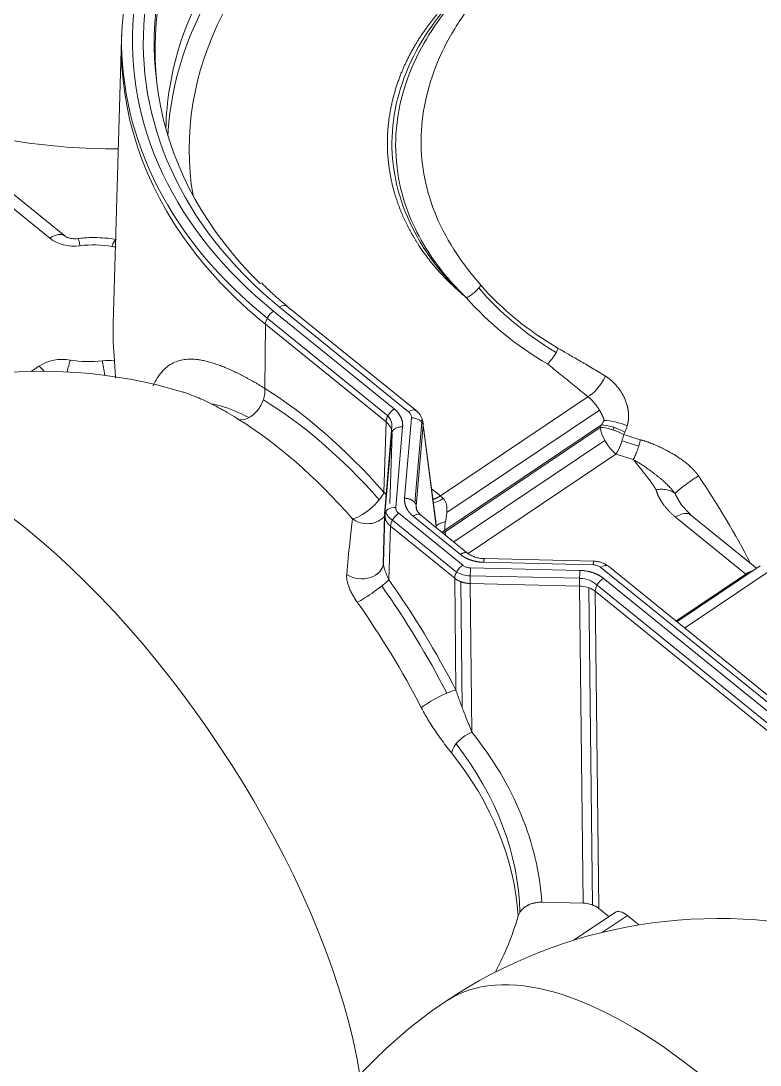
# Model space of a CAD drawing. Header units: millimetres. Extents: x 409 to 2276, y 1039 to 1674.
# Drawn here: x 1930.59 to 1963.17, y 1416.81 to 1462.83 of the extents above; entities that cross this region are included whole.
import ezdxf

# ---------------------------------------------------------------- set-up
doc = ezdxf.new("R2010")
doc.units = ezdxf.units.MM
doc.layers.add('粗实线层', color=7, linetype='Continuous', lineweight=35)

msp = doc.modelspace()

# ---------------------------------------------------------------- linework, layer by layer
at = {"layer": '粗实线层', "lineweight": 20}
for p, q in [((1935.022, 1462.045), (1934.66, 1449.481)), ((1931.856, 1453.257), (1922.646, 1460.714)), ((1932.518, 1453.357), (1925.327, 1459.179)), ((1941.98, 1450.219), (1947.673, 1445.609)), ((1948.004, 1445.659), (1942.313, 1450.267)), ((1946.763, 1445.43), (1941.445, 1449.736)), ((1941.72, 1450.04), (1947.038, 1445.733)), ((1941.362, 1449.467), (1941.336, 1446.64)), ((1941.362, 1449.467), (1946.68, 1445.161)), ((1931.383, 1447.619), (1931.039, 1447.387)), ((1949.075, 1441.902), (1955.579, 1446.273)), ((1949.361, 1441.164), (1956.086, 1445.683)), ((1946.68, 1445.161), (1946.587, 1442.061)), ((1947.797, 1445.347), (1947.5, 1441.798)), ((1947.971, 1441.765), (1948.254, 1445.146)), ((1948.861, 1440.883), (1948.306, 1445.141)), ((1946.614, 1441.094), (1946.937, 1444.954)), ((1946.929, 1444.651), (1946.632, 1441.097)), ((1946.946, 1444.665), (1946.853, 1441.572)), ((1947.411, 1444.945), (1947.114, 1441.394)), ((1948.31, 1445.014), (1948.013, 1441.465)), ((1948.892, 1440.549), (1948.31, 1445.014)), ((1949.277, 1440.395), (1956.172, 1445.029)), ((1949.286, 1440.323), (1956.123, 1444.918)), ((1956.325, 1444.341), (1949.672, 1439.87)), ((1950.3, 1439.362), (1956.815, 1443.74)), ((1949.075, 1441.902), (1948.688, 1442.216)), ((1948.013, 1441.465), (1948.04, 1441.258)), ((1946.614, 1441.054), (1946.55, 1438.931)), ((1946.63, 1441.068), (1946.566, 1438.941)), ((1947.238, 1441.132), (1950.065, 1438.842)), ((1947.872, 1441.009), (1949.959, 1439.32)), ((1950.291, 1439.368), (1948.201, 1441.06)), ((1962.538, 1438.456), (1959.443, 1440.962)), ((1963.007, 1438.712), (1960.105, 1441.061)), ((1946.879, 1440.559), (1946.809, 1438.206)), ((1946.879, 1440.559), (1949.707, 1438.27)), ((1949.79, 1438.539), (1946.962, 1440.828)), ((1949.277, 1440.395), (1949.286, 1440.323)), ((1955.834, 1439.023), (1951.016, 1439.134)), ((1950.408, 1438.727), (1955.228, 1438.615)), ((1950.988, 1438.973), (1955.806, 1438.862)), ((1956.149, 1438.746), (2021.14, 1386.123)), ((2021.471, 1386.173), (1956.48, 1438.796)), ((1963.169, 1438.82), (1959.498, 1436.353)), ((1959.838, 1436.077), (1963.694, 1438.668)), ((1949.707, 1438.27), (1949.761, 1433.344)), ((1955.211, 1438.267), (1950.392, 1438.378)), ((1956.258, 1438.269), (2020.506, 1386.247)), ((1962.538, 1438.456), (1959.457, 1436.385)), ((1949.98, 1438.119), (1950.041, 1432.559)), ((1950.393, 1438.039), (1950.466, 1431.491)), ((1950.393, 1438.039), (1955.213, 1437.927)), ((1955.368, 1423.95), (1955.213, 1437.927)), ((1955.626, 1437.85), (1955.781, 1423.872)), ((1956.054, 1423.718), (1955.899, 1437.696)), ((1955.899, 1437.696), (2020.147, 1385.675)), ((2020.23, 1385.944), (1955.982, 1437.965)), ((1953.544, 1423.992), (1955.368, 1423.95)), ((1956.777, 1423.546), (1954.947, 1422.316)), ((1956.054, 1423.718), (1956.498, 1423.359)), ((1957.318, 1423.405), (1956.221, 1422.668)), ((1957.318, 1423.405), (1957.826, 1422.993))]:
    msp.add_line(p, q, dxfattribs=at)
for centre, start, end in [((1965.217, 1448.542), 4.7353, 111.6575), ((1931.517, 1425.892), 73.1763, 123.9045), ((1961.301, 1401.776), 74.6374, 123.9045), ((1961.301, 1401.776), 123.9045, 180.8077)]:
    msp.add_arc(centre, 21.5, start, end, dxfattribs=at)
for centre, major_axis, ratio, start_param, end_param in [((1960.445, 1462.428), (-24.447, -1.183), 0.734481, 5.40063, 6.963008), ((1960.312, 1462.535), (-24.797, -1.2), 0.734481, 5.40063, 6.971427), ((1960.445, 1462.428), (23.973, 1.161), 0.734481, 2.262858, 3.207432), ((1960.328, 1462.214), (-25.296, -1.225), 0.734481, 5.677262, 6.714577), ((1960.644, 1458.325), (23.656, 1.145), 0.734481, 2.259038, 2.984295), ((1960.675, 1457.683), (23.607, 1.143), 0.734481, 2.251293, 3.070895), ((1960.675, 1457.683), (22.659, 1.097), 0.734481, 2.259038, 3.228984), ((1960.461, 1462.106), (-23.948, -1.159), 0.734481, 5.903982, 6.880928), ((1960.312, 1462.535), (25.271, 1.223), 0.734481, 3.093498, 3.834597), ((1960.644, 1458.325), (23.656, 1.145), 0.734481, 2.984295, 3.089825), ((1935.417, 1472.997), (-21.469, -1.039), 0.734481, 1.086293, 1.510356), ((1931.888, 1452.579), (-0.629, -0.777), 0.524149, 3.158569, 4.181673), ((1960.328, 1462.214), (-25.296, -1.225), 0.734481, 0.431392, 0.688241), ((1932.979, 1454.012), (1.498, 0.073), 0.734481, 3.829834, 4.818266), ((1933.223, 1452.248), (0.126, -0.992), 0.071717, 2.313893, 3.141283), ((1933.683, 1450.39), (-3.496, -0.169), 0.734481, 4.412198, 4.818266), ((1934.631, 1452.215), (-0.174, -0.985), 0.200672, 3.324827, 3.989249), ((1934.991, 1453.966), (1.498, 0.073), 0.734481, 4.412198, 4.520704), ((1964.774, 1457.693), (16.421, 0.795), 0.734481, 3.656321, 3.976237), ((1964.763, 1457.934), (16.421, 0.795), 0.734481, 3.668141, 3.984228), ((1964.774, 1457.693), (17.185, 0.832), 0.734481, 3.668141, 3.984228), ((1941.999, 1449.878), (0.315, 0.389), 0.524149, 0.000013, 1.040048), ((1941.736, 1449.701), (0.315, 0.389), 0.524149, 1.04008, 2.558517), ((1960.936, 1449.656), (-26.265, -1.271), 0.734481, 6.226433, 6.310815), ((1953.761, 1448.396), (-0.507, -0.862), 0.451627, 0.967056, 1.837556), ((1932.376, 1446.815), (-1.498, -0.073), 0.734481, 4.412198, 5.40063), ((1932.801, 1447.209), (-0.174, -0.985), 0.200672, 3.989249, 4.590938), ((1933.683, 1450.39), (3.496, 0.169), 0.734481, 4.412198, 4.818266), ((1934.388, 1446.768), (-1.498, -0.073), 0.734481, 4.462835, 4.818266), ((1934.209, 1447.177), (0.126, -0.992), 0.071717, 1.599278, 2.313893), ((1931.416, 1446.941), (0.558, -0.83), 0.431052, 1.838263, 2.190613), ((1955.939, 1447.114), (-0.531, -0.848), 0.328309, 0.442652, 1.846871), ((1940.586, 1446.173), (0.527, 0.85), 0.640636, 3.349134, 5.626277), ((1943.213, 1433.182), (-9.053, 14.526), 0.468901, 5.055035, 5.523883), ((1943.213, 1433.182), (8.651, -13.881), 0.468901, 1.918883, 2.396012), ((1947.689, 1445.271), (0.315, 0.389), 0.524149, 6.179173, 7.323265), ((1931.517, 1425.892), (-11.993, 17.844), 0.431052, 5.332205, 6.283165), ((1941.977, 1432.411), (-8.651, 13.881), 0.468901, 5.055035, 5.523883), ((1945.939, 1444.986), (-1, -0.05), 0.733501, 3.220542, 3.713668), ((1945.939, 1444.986), (-1, -0.05), 0.733501, 3.030401, 3.220541), ((1947.813, 1445.008), (0.498, -0.042), 0.675429, 0.141749, 1.660185), ((1947.271, 1445.35), (-1, -0.05), 0.733501, 2.828013, 2.998946), ((1956.942, 1444.826), (-0.955, 0.296), 0.279779, 4.405211, 5.535343), ((1969.825, 1445.049), (-12.706, -16.763), 0.56187, 5.116128, 5.122233), ((1956.783, 1444.418), (-0.917, 0.398), 0.329621, 4.437948, 5.645757), ((1956.783, 1444.418), (-0.558, 0.83), 0.431052, 0.672176, 2.190613), ((1956.831, 1444.53), (-0.916, 0.401), 0.324984, 4.439208, 5.647016), ((1969.825, 1445.049), (-12.141, -16.018), 0.56187, 5.12259, 5.128795), ((1956.783, 1444.418), (-0.311, -0.95), 0.312833, 0.88402, 1.865785), ((1970.25, 1444.727), (-12.141, -16.018), 0.56187, 5.116128, 5.122233), ((1964.825, 1456.638), (17.856, 0.864), 0.734481, 4.233292, 4.278071), ((1964.84, 1456.337), (-17.856, -0.864), 0.734481, 1.08616, 1.131464), ((1964.84, 1456.337), (18.686, 0.905), 0.734481, 4.233292, 4.278071), ((1954.53, 1440.659), (9.504, -12.885), 0.378767, 1.168542, 1.457517), ((1945.837, 1441.593), (0.75, 0.662), 0.296755, 3.492783, 5.769926), ((1945.837, 1441.593), (1, -0.03), 0.722108, 0.546543, 0.74479), ((1947.13, 1441.056), (0.498, -0.042), 0.675429, 1.660185, 3.178621), ((1948.971, 1441.757), (-1, -0.05), 0.733501, 6.204756, 6.275278), ((1948.971, 1441.757), (-1, -0.05), 0.733501, 6.275277, 6.333461), ((1949.294, 1442.355), (-0.699, -0.715), 0.372375, 0.428499, 1.083253), ((1944.461, 1425.134), (1.003, 17.117), 0.0273, 0.402181, 0.682031), ((1945.837, 1441.593), (0.992, -0.122), 0.919867, 4.134405, 5.738925), ((1947.64, 1441.391), (-1, -0.05), 0.733501, 0.193812, 0.794117), ((1947.254, 1440.793), (0.315, 0.389), 0.524149, 1.04008, 2.558517), ((1959.476, 1440.284), (-0.629, -0.777), 0.524143, 3.12044, 4.181647), ((1931.517, 1425.892), (11.993, -17.844), 0.431052, 0.751861, 2.190613), ((1949.945, 1439.823), (0.993, 0.12), 0.715219, 2.20771, 2.333167), ((1949.945, 1439.823), (-0.558, 0.83), 0.431052, 0.672176, 0.890903), ((1945.569, 1439.022), (0.996, -0.092), 0.776004, 4.108041, 6.326482), ((1950.081, 1438.503), (0.315, 0.389), 0.524149, 1.04008, 2.558516), ((1950.425, 1438.388), (0.012, 0.5), 0.06583, 0.827257, 2.345694), ((1955.822, 1438.523), (0.012, 0.5), 0.06583, 0.00002, 0.827257), ((1956.166, 1438.407), (0.315, 0.389), 0.524149, 0.000023, 1.04008), ((1946.059, 1437.738), (0.818, 0.576), 0.105135, 3.730433, 5.792179), ((1940.218, 1431.315), (-10.495, 16.84), 0.468901, 4.543998, 4.831704), ((1950.452, 1439.114), (-0.999, -0.051), 0.735136, 0.814126, 1.473041), ((1955.146, 1437.531), (-0.999, -0.051), 0.735136, 3.692171, 4.610226), ((1956.274, 1437.93), (0.315, 0.389), 0.524149, 1.04008, 2.558517), ((1940.218, 1431.315), (10.028, -16.091), 0.468901, 1.399534, 1.692142), ((1939.115, 1430.628), (-10.028, 16.091), 0.468901, 4.543998, 4.831704), ((1949.012, 1432.877), (0.888, 0.46), 0.14803, 0.49397, 2.555713), ((1950.402, 1430.793), (0.781, 0.624), 0.578973, 1.064208, 2.484531), ((1931.367, 1424.235), (-22.155, 2.004), 0.712943, 3.252527, 3.741011), ((1931.367, 1424.235), (-21.171, 1.915), 0.712943, 3.222688, 3.726627), ((1931.313, 1423.641), (-21.171, 1.915), 0.712943, 3.251218, 3.741012), ((1931.5, 1426.231), (-21.469, -1.039), 0.734481, 6.258024, 8.174788), ((1955.305, 1423.214), (-0.999, -0.051), 0.735136, 3.828166, 4.612429), ((1957.312, 1422.7), (0.528, -0.85), 0.46909, 2.207137, 3.158108), ((1931.5, 1426.231), (-21.469, -1.039), 0.734481, 2.732587, 2.894946), ((1961.301, 1401.776), (11.993, -17.844), 0.431052, 2.190613, 3.141573)]:
    msp.add_ellipse(centre, major_axis=major_axis, ratio=ratio, start_param=start_param, end_param=end_param, dxfattribs=at)
for points, degree, knots in [([(1950.225, 1450.63), (1949.862, 1450.938), (1949.579, 1451.208), (1949.238, 1451.532), (1948.949, 1451.861), (1948.299, 1452.6), (1947.821, 1453.444), (1947.273, 1454.414), (1947.002, 1455.438), (1946.849, 1456.017), (1946.784, 1456.613), (1946.714, 1457.26), (1946.751, 1457.894), (1946.789, 1458.542), (1946.941, 1459.214), (1947.085, 1459.858), (1947.322, 1460.458), (1947.54, 1461.015), (1947.847, 1461.561), (1948.129, 1462.062), (1948.475, 1462.541), (1949.106, 1463.414), (1949.914, 1464.166), (1950.272, 1464.5), (1950.684, 1464.824), (1951.034, 1465.1), (1951.461, 1465.398)], 2, [0, 0, 0, 0.0625, 0.0625, 0.125, 0.125, 0.25, 0.25, 0.375, 0.375, 0.4375, 0.4375, 0.5, 0.5, 0.5625, 0.5625, 0.625, 0.625, 0.6875, 0.6875, 0.75, 0.75, 0.875, 0.875, 0.9375, 0.9375, 1, 1, 1]), ([(1950.225, 1450.631), (1949.892, 1450.959), (1949.229, 1451.662), (1948.367, 1452.86), (1947.644, 1454.282), (1947.155, 1455.965), (1947.039, 1457.871), (1947.394, 1459.819), (1948.148, 1461.6), (1949.132, 1463.105), (1950.237, 1464.355), (1951.054, 1465.071), (1951.461, 1465.399)], 3, [0, 0, 0, 0, 0.076224, 0.16117, 0.256698, 0.364347, 0.486915, 0.614889, 0.729119, 0.83015, 0.919782, 1, 1, 1, 1]), ([(1950.86, 1451.185), (1950.523, 1451.571), (1949.804, 1452.479), (1948.95, 1453.966), (1948.379, 1455.647), (1948.169, 1457.358), (1948.314, 1459.087), (1948.81, 1460.815), (1949.664, 1462.525), (1950.77, 1464.031), (1951.641, 1464.928), (1952.041, 1465.297)], 3, [0, 0, 0, 0, 0.091118, 0.211535, 0.328064, 0.442818, 0.5569, 0.671512, 0.788047, 0.908701, 1, 1, 1, 1]), ([(1951.221, 1465.202), (1951.212, 1465.196), (1951.203, 1465.189), (1951.115, 1465.125), (1951.039, 1465.065), (1950.664, 1464.764), (1950.38, 1464.514), (1947.967, 1462.183), (1946.807, 1459.55), (1947.024, 1455.735), (1947.405, 1454.476), (1948.392, 1452.711), (1948.787, 1452.149), (1949.488, 1451.351), (1949.731, 1451.088), (1950.013, 1450.841), (1950.017, 1450.838), (1950.021, 1450.834)], 3, [0, 0, 0, 0, 0.001799, 0.001799, 0.017141, 0.017141, 0.07851, 0.07851, 0.569459, 0.569459, 0.814934, 0.814934, 0.937671, 0.937671, 0.99904, 0.99904, 1, 1, 1, 1]), ([(1933.097, 1453.24), (1933.05, 1453.234), (1932.942, 1453.227), (1932.772, 1453.245), (1932.62, 1453.292), (1932.547, 1453.335), (1932.522, 1453.353), (1932.518, 1453.357)], 3, [0, 0, 0, 0, 0.182782, 0.428476, 0.676042, 0.925364, 1, 1, 1, 1]), ([(1934.806, 1453.2), (1934.638, 1453.229), (1934.168, 1453.291), (1933.589, 1453.292), (1933.19, 1453.252), (1933.097, 1453.24)], 3, [0, 0, 0, 0, 0.298575, 0.83638, 1, 1, 1, 1]), ([(1950.859, 1451.185), (1950.822, 1451.129), (1950.779, 1451.073), (1950.684, 1450.966), (1950.633, 1450.914), (1950.523, 1450.819), (1950.466, 1450.775), (1950.347, 1450.695), (1950.286, 1450.66), (1950.225, 1450.63)], 3, [0, 0, 0, 0, 0.25, 0.25, 0.5, 0.5, 0.75, 0.75, 1, 1, 1, 1]), ([(1934.706, 1447.852), (1934.711, 1447.802), (1934.715, 1447.747), (1934.722, 1447.66), (1934.724, 1447.63), (1934.727, 1447.584), (1934.729, 1447.569), (1934.731, 1447.537), (1934.732, 1447.521), (1934.738, 1447.441), (1934.742, 1447.375), (1934.749, 1447.274), (1934.751, 1447.241), (1934.754, 1447.189), (1934.755, 1447.172), (1934.757, 1447.137), (1934.758, 1447.12), (1934.759, 1447.099), (1934.76, 1447.096), (1934.76, 1447.092)], 3, [0, 0, 0, 0, 0.246807, 0.246807, 0.37021, 0.37021, 0.431912, 0.431912, 0.493614, 0.493614, 0.74042, 0.74042, 0.863824, 0.863824, 0.925525, 0.925525, 0.987227, 0.987227, 1, 1, 1, 1]), ([(1936.415, 1446.755), (1936.456, 1446.843), (1936.556, 1447.036), (1936.736, 1447.305), (1936.963, 1447.548), (1937.225, 1447.734), (1937.5, 1447.852), (1937.784, 1447.914), (1938.07, 1447.932), (1938.339, 1447.914), (1938.582, 1447.875), (1938.791, 1447.828), (1939.009, 1447.768), (1939.221, 1447.699), (1939.427, 1447.623), (1939.623, 1447.543), (1939.826, 1447.455), (1939.983, 1447.382), (1940.09, 1447.33), (1940.146, 1447.303), (1940.202, 1447.275), (1940.259, 1447.247), (1940.316, 1447.218), (1940.373, 1447.188), (1940.431, 1447.158), (1940.488, 1447.127), (1940.547, 1447.096), (1940.605, 1447.064), (1940.664, 1447.032), (1940.724, 1446.999), (1940.783, 1446.966), (1940.843, 1446.932), (1940.904, 1446.897), (1940.964, 1446.862), (1941.025, 1446.826), (1941.087, 1446.79), (1941.148, 1446.754), (1941.211, 1446.716), (1941.273, 1446.679), (1941.315, 1446.653), (1941.336, 1446.64)], 3, [0, 0, 0, 0, 0.059328, 0.136678, 0.218862, 0.299562, 0.379113, 0.443062, 0.505973, 0.568058, 0.60571, 0.64298, 0.679923, 0.716596, 0.746328, 0.775843, 0.805173, 0.834354, 0.841997, 0.849625, 0.857239, 0.864838, 0.872425, 0.879998, 0.88756, 0.895111, 0.902651, 0.910181, 0.917701, 0.925213, 0.932717, 0.940213, 0.947703, 0.955187, 0.962665, 0.970139, 0.977608, 0.985075, 0.992538, 1, 1, 1, 1]), ([(1957.31, 1444.991), (1957.311, 1444.997), (1957.315, 1445.008), (1957.319, 1445.024), (1957.324, 1445.04), (1957.328, 1445.057), (1957.332, 1445.073), (1957.336, 1445.089), (1957.339, 1445.105), (1957.343, 1445.121), (1957.346, 1445.138), (1957.349, 1445.154), (1957.352, 1445.17), (1957.354, 1445.186), (1957.357, 1445.202), (1957.359, 1445.218), (1957.361, 1445.233), (1957.363, 1445.249), (1957.364, 1445.265), (1957.366, 1445.28), (1957.367, 1445.296), (1957.368, 1445.311), (1957.369, 1445.327), (1957.37, 1445.342), (1957.37, 1445.357), (1957.371, 1445.372), (1957.371, 1445.387), (1957.372, 1445.402), (1957.372, 1445.417), (1957.372, 1445.432), (1957.371, 1445.447), (1957.371, 1445.461), (1957.371, 1445.476), (1957.37, 1445.49), (1957.369, 1445.504), (1957.368, 1445.519), (1957.368, 1445.533), (1957.367, 1445.547), (1957.365, 1445.561), (1957.364, 1445.574), (1957.363, 1445.588), (1957.361, 1445.602), (1957.36, 1445.615), (1957.358, 1445.628), (1957.357, 1445.642), (1957.355, 1445.655), (1957.353, 1445.668), (1957.351, 1445.681), (1957.349, 1445.693), (1957.347, 1445.706), (1957.345, 1445.719), (1957.342, 1445.731), (1957.34, 1445.743), (1957.338, 1445.756), (1957.335, 1445.768), (1957.333, 1445.78), (1957.33, 1445.792), (1957.328, 1445.804), (1957.325, 1445.815), (1957.322, 1445.827), (1957.319, 1445.838), (1957.317, 1445.849), (1957.314, 1445.861), (1957.311, 1445.872), (1957.308, 1445.883), (1957.305, 1445.894), (1957.302, 1445.904), (1957.283, 1445.972), (1957.242, 1446.093), (1957.169, 1446.257), (1957.089, 1446.406), (1957.011, 1446.529), (1956.939, 1446.63), (1956.873, 1446.714), (1956.804, 1446.794), (1956.748, 1446.854), (1956.704, 1446.897), (1956.676, 1446.925), (1956.647, 1446.952), (1956.617, 1446.979), (1956.586, 1447.005), (1956.555, 1447.031), (1956.523, 1447.057), (1956.49, 1447.082), (1956.456, 1447.107), (1956.422, 1447.131), (1956.387, 1447.155), (1956.363, 1447.17), (1956.351, 1447.177)], 3, [0, 0, 0, 0, 0.006853, 0.013666, 0.020439, 0.02717, 0.033862, 0.040512, 0.047123, 0.053693, 0.060223, 0.066712, 0.073161, 0.079569, 0.085937, 0.092265, 0.098552, 0.104799, 0.111006, 0.117172, 0.123299, 0.129385, 0.13543, 0.141435, 0.147401, 0.153326, 0.15921, 0.165055, 0.17086, 0.176625, 0.18235, 0.188035, 0.19368, 0.199285, 0.204849, 0.210374, 0.215859, 0.221304, 0.22671, 0.232075, 0.237402, 0.242688, 0.247935, 0.253142, 0.25831, 0.263438, 0.268526, 0.273575, 0.278584, 0.283554, 0.288484, 0.293376, 0.298227, 0.30304, 0.307814, 0.312548, 0.317243, 0.321899, 0.326516, 0.331094, 0.335632, 0.340132, 0.344592, 0.349014, 0.353396, 0.35774, 0.362044, 0.36631, 0.439516, 0.508834, 0.574344, 0.636135, 0.678069, 0.719786, 0.761304, 0.802646, 0.818246, 0.833997, 0.8499, 0.865959, 0.882174, 0.898544, 0.915068, 0.931746, 0.948578, 0.965564, 0.982705, 1, 1, 1, 1]), ([(1937.79, 1446.456), (1937.869, 1446.432), (1937.949, 1446.404), (1938.234, 1446.301), (1938.449, 1446.21), (1938.904, 1445.997), (1939.143, 1445.874), (1939.646, 1445.596), (1939.91, 1445.441), (1940.183, 1445.272)], 3, [0, 0, 0, 0, 0.118813, 0.118813, 0.412542, 0.412542, 0.706271, 0.706271, 1, 1, 1, 1]), ([(1940.634, 1445.351), (1940.192, 1445.576), (1939.786, 1445.745), (1939.265, 1445.9), (1939.113, 1445.936), (1938.967, 1445.961)], 3, [0, 0, 0, 0, 0.69236, 0.69236, 1, 1, 1, 1]), ([(1956.298, 1445.225), (1956.297, 1445.229), (1956.295, 1445.236), (1956.291, 1445.248), (1956.288, 1445.259), (1956.284, 1445.271), (1956.28, 1445.282), (1956.276, 1445.294), (1956.272, 1445.305), (1956.268, 1445.317), (1956.264, 1445.328), (1956.26, 1445.34), (1956.255, 1445.351), (1956.251, 1445.363), (1956.246, 1445.374), (1956.241, 1445.385), (1956.236, 1445.397), (1956.232, 1445.408), (1956.227, 1445.419), (1956.222, 1445.431), (1956.216, 1445.442), (1956.211, 1445.453), (1956.206, 1445.464), (1956.201, 1445.475), (1956.195, 1445.486), (1956.19, 1445.497), (1956.184, 1445.508), (1956.179, 1445.519), (1956.173, 1445.53), (1956.168, 1445.541), (1956.162, 1445.551), (1956.156, 1445.562), (1956.151, 1445.573), (1956.145, 1445.583), (1956.139, 1445.594), (1956.133, 1445.604), (1956.127, 1445.614), (1956.121, 1445.624), (1956.115, 1445.634), (1956.11, 1445.644), (1956.104, 1445.654), (1956.098, 1445.664), (1956.092, 1445.674), (1956.086, 1445.684), (1956.08, 1445.693), (1956.074, 1445.703), (1956.068, 1445.712), (1956.062, 1445.722), (1956.056, 1445.731), (1956.05, 1445.74), (1956.044, 1445.749), (1956.038, 1445.758), (1956.032, 1445.767), (1956.026, 1445.776), (1956.015, 1445.791), (1956, 1445.813), (1955.981, 1445.84), (1955.96, 1445.868), (1955.94, 1445.895), (1955.919, 1445.922), (1955.898, 1445.948), (1955.877, 1445.974), (1955.856, 1445.999), (1955.835, 1446.024), (1955.813, 1446.048), (1955.792, 1446.071), (1955.77, 1446.095), (1955.749, 1446.117), (1955.727, 1446.139), (1955.706, 1446.16), (1955.684, 1446.181), (1955.663, 1446.2), (1955.642, 1446.22), (1955.621, 1446.238), (1955.6, 1446.256), (1955.586, 1446.268), (1955.579, 1446.273)], 3, [0, 0, 0, 0, 0.011245, 0.022421, 0.033527, 0.044564, 0.055532, 0.06643, 0.077259, 0.088018, 0.098709, 0.109329, 0.119881, 0.130363, 0.140776, 0.151119, 0.161393, 0.171598, 0.181733, 0.191799, 0.201796, 0.211723, 0.221581, 0.23137, 0.241089, 0.250739, 0.26032, 0.269831, 0.279273, 0.288645, 0.297949, 0.307183, 0.316347, 0.325443, 0.334469, 0.343425, 0.352313, 0.361131, 0.369879, 0.378559, 0.387169, 0.39571, 0.404181, 0.412583, 0.420916, 0.42918, 0.437374, 0.445499, 0.453555, 0.461541, 0.469458, 0.477306, 0.485085, 0.492794, 0.500434, 0.525301, 0.55006, 0.574711, 0.599253, 0.623687, 0.648013, 0.672231, 0.696341, 0.720343, 0.744238, 0.768025, 0.791704, 0.815276, 0.838741, 0.862098, 0.885349, 0.908493, 0.931529, 0.954459, 0.977283, 1, 1, 1, 1]), ([(1947.038, 1445.733), (1947.235, 1445.574), (1947.333, 1445.367), (1947.429, 1445.162), (1947.411, 1444.945)], 2, [0, 0, 0, 0.5, 0.5, 1, 1, 1]), ([(1948.292, 1445.205), (1948.281, 1445.252), (1948.252, 1445.343), (1948.182, 1445.472), (1948.09, 1445.586), (1948.016, 1445.648), (1947.977, 1445.676)], 3, [0, 0, 0, 0, 0.252305, 0.504825, 0.754979, 1, 1, 1, 1]), ([(1946.68, 1445.161), (1946.723, 1445.127), (1946.834, 1445.018), (1946.899, 1444.886), (1946.918, 1444.796)], 3, [0, 0, 0, 0, 0.342762, 1, 1, 1, 1]), ([(1948.287, 1445.223), (1948.288, 1445.222), (1948.289, 1445.218), (1948.291, 1445.209), (1948.294, 1445.199), (1948.297, 1445.188), (1948.299, 1445.177), (1948.302, 1445.167), (1948.304, 1445.156), (1948.306, 1445.145), (1948.307, 1445.136), (1948.308, 1445.131), (1948.308, 1445.129)], 3, [0, 0, 0, 0, 0.035387, 0.149426, 0.263465, 0.377503, 0.491541, 0.605577, 0.719613, 0.833648, 0.947683, 1, 1, 1, 1]), ([(1948.308, 1445.129), (1948.308, 1445.127), (1948.309, 1445.122), (1948.31, 1445.113), (1948.311, 1445.102), (1948.311, 1445.091), (1948.312, 1445.08), (1948.312, 1445.069), (1948.312, 1445.058), (1948.312, 1445.047), (1948.312, 1445.036), (1948.311, 1445.025), (1948.311, 1445.018), (1948.31, 1445.014)], 3, [0, 0, 0, 0, 0.051344, 0.146212, 0.241079, 0.335946, 0.430812, 0.525678, 0.620543, 0.715408, 0.810272, 0.905136, 1, 1, 1, 1]), ([(1946.918, 1444.796), (1946.919, 1444.794), (1946.93, 1444.741), (1946.933, 1444.687), (1946.928, 1444.635)], 3, [0, 0, 0, 0, 0.049426, 1, 1, 1, 1]), ([(1946.968, 1444.759), (1946.968, 1444.759), (1946.968, 1444.759), (1946.955, 1444.739), (1946.946, 1444.719), (1946.933, 1444.678), (1946.929, 1444.657), (1946.928, 1444.635)], 3, [0, 0, 0, 0, 0.003675, 0.003675, 0.501838, 0.501838, 1, 1, 1, 1]), ([(1947.411, 1444.945), (1947.379, 1444.946), (1947.348, 1444.944), (1947.286, 1444.938), (1947.256, 1444.932), (1947.198, 1444.918), (1947.143, 1444.899), (1947.094, 1444.874), (1947.05, 1444.846), (1947.03, 1444.83), (1946.995, 1444.796), (1946.98, 1444.778), (1946.968, 1444.759)], 3, [0, 0, 0, 0, 0.166872, 0.166872, 0.333744, 0.333744, 0.500616, 0.667488, 0.667488, 0.83436, 0.83436, 1, 1, 1, 1]), ([(1957.888, 1444.377), (1957.881, 1444.342), (1957.873, 1444.305), (1957.855, 1444.229), (1957.845, 1444.191), (1957.824, 1444.113), (1957.812, 1444.074), (1957.788, 1443.995), (1957.775, 1443.956), (1957.748, 1443.879), (1957.734, 1443.84), (1957.704, 1443.766), (1957.689, 1443.73), (1957.658, 1443.66), (1957.643, 1443.627), (1957.611, 1443.564), (1957.595, 1443.534), (1957.58, 1443.506)], 3, [0, 0, 0, 0, 0.125, 0.125, 0.25, 0.25, 0.375, 0.375, 0.5, 0.5, 0.625, 0.625, 0.75, 0.75, 0.875, 0.875, 1, 1, 1, 1]), ([(1960.453, 1442.779), (1960.45, 1442.784), (1960.442, 1442.795), (1960.431, 1442.811), (1960.42, 1442.827), (1960.408, 1442.843), (1960.396, 1442.859), (1960.384, 1442.875), (1960.371, 1442.891), (1960.358, 1442.907), (1960.345, 1442.923), (1960.332, 1442.939), (1960.318, 1442.955), (1960.305, 1442.971), (1960.291, 1442.988), (1960.276, 1443.004), (1960.262, 1443.02), (1960.247, 1443.036), (1960.232, 1443.052), (1960.217, 1443.068), (1960.201, 1443.084), (1960.186, 1443.1), (1960.17, 1443.116), (1960.154, 1443.132), (1960.137, 1443.147), (1960.121, 1443.163), (1960.104, 1443.179), (1960.087, 1443.195), (1960.069, 1443.211), (1960.052, 1443.227), (1960.002, 1443.271), (1959.914, 1443.346), (1959.78, 1443.45), (1959.628, 1443.559), (1959.481, 1443.656), (1959.312, 1443.76), (1959.13, 1443.863), (1958.933, 1443.966), (1958.771, 1444.044), (1958.643, 1444.101), (1958.537, 1444.147), (1958.437, 1444.188), (1958.356, 1444.22), (1958.292, 1444.244), (1958.242, 1444.263), (1958.192, 1444.281), (1958.141, 1444.299), (1958.091, 1444.316), (1958.04, 1444.332), (1957.99, 1444.348), (1957.939, 1444.363), (1957.905, 1444.373), (1957.888, 1444.377)], 3, [0, 0, 0, 0, 0.006233, 0.012519, 0.01886, 0.025254, 0.031704, 0.038209, 0.044769, 0.051384, 0.058054, 0.064775, 0.071549, 0.078372, 0.085243, 0.092159, 0.099118, 0.10612, 0.113167, 0.12026, 0.127401, 0.13459, 0.141829, 0.149119, 0.15646, 0.163854, 0.1713, 0.178801, 0.186355, 0.193963, 0.201625, 0.250567, 0.305071, 0.365183, 0.430919, 0.476247, 0.55751, 0.634223, 0.693482, 0.734072, 0.772104, 0.807575, 0.840478, 0.858171, 0.875867, 0.893569, 0.91128, 0.929002, 0.946735, 0.964479, 0.982235, 1, 1, 1, 1]), ([(1958.581, 1442.172), (1958.577, 1442.182), (1958.562, 1442.207), (1958.545, 1442.235), (1958.528, 1442.262), (1958.485, 1442.333), (1958.439, 1442.399), (1958.341, 1442.542), (1958.186, 1442.742), (1958.082, 1442.877), (1957.886, 1443.121), (1957.662, 1443.4), (1957.58, 1443.506)], 2, [0, 0, 0, 0.0625, 0.0625, 0.125, 0.125, 0.25, 0.25, 0.5, 0.5, 0.75, 0.75, 1, 1, 1]), ([(1959.422, 1442.003), (1959.42, 1442.006), (1959.417, 1442.011), (1959.41, 1442.021), (1959.402, 1442.031), (1959.393, 1442.044), (1959.383, 1442.057), (1959.369, 1442.075), (1959.353, 1442.094), (1959.337, 1442.113), (1959.325, 1442.127), (1959.318, 1442.136), (1959.313, 1442.141), (1959.308, 1442.146), (1959.303, 1442.152), (1959.298, 1442.157), (1959.293, 1442.163), (1959.288, 1442.168), (1959.284, 1442.174), (1959.279, 1442.179), (1959.274, 1442.185), (1959.269, 1442.19), (1959.265, 1442.195), (1959.26, 1442.2), (1959.255, 1442.205), (1959.251, 1442.21), (1959.246, 1442.215), (1959.242, 1442.22), (1959.237, 1442.225), (1959.233, 1442.229), (1959.229, 1442.234), (1959.225, 1442.238), (1959.221, 1442.243), (1959.217, 1442.247), (1959.209, 1442.255), (1959.197, 1442.268), (1959.18, 1442.287), (1959.158, 1442.309), (1959.133, 1442.335), (1959.104, 1442.364), (1959.071, 1442.397), (1959.037, 1442.43), (1959.002, 1442.464), (1958.967, 1442.496), (1958.929, 1442.531), (1958.889, 1442.567), (1958.846, 1442.604), (1958.8, 1442.643), (1958.752, 1442.684), (1958.702, 1442.726), (1958.648, 1442.77), (1958.593, 1442.814), (1958.523, 1442.869), (1958.422, 1442.946), (1958.275, 1443.054), (1958.134, 1443.153), (1958.017, 1443.232), (1957.941, 1443.282), (1957.869, 1443.328), (1957.802, 1443.371), (1957.74, 1443.41), (1957.682, 1443.445), (1957.629, 1443.477), (1957.596, 1443.496), (1957.58, 1443.506)], 3, [0, 0, 0, 0, 0.003746, 0.008179, 0.013327, 0.019215, 0.025859, 0.03327, 0.0456, 0.055475, 0.062682, 0.06713, 0.06879, 0.071755, 0.074706, 0.077641, 0.080558, 0.083455, 0.08633, 0.089181, 0.092004, 0.094797, 0.097557, 0.100281, 0.10297, 0.105622, 0.10824, 0.110825, 0.113377, 0.115897, 0.118387, 0.120848, 0.12328, 0.125686, 0.128065, 0.136442, 0.146819, 0.159193, 0.17372, 0.190559, 0.209679, 0.23096, 0.249438, 0.269144, 0.290098, 0.312345, 0.335929, 0.360849, 0.387085, 0.414615, 0.443432, 0.473544, 0.503191, 0.556775, 0.634103, 0.734948, 0.776762, 0.816074, 0.852896, 0.887238, 0.91911, 0.948521, 0.975482, 1, 1, 1, 1]), ([(1960.453, 1442.779), (1960.4, 1442.746), (1960.344, 1442.71), (1960.233, 1442.638), (1960.177, 1442.6), (1960.066, 1442.525), (1960.012, 1442.487), (1959.907, 1442.412), (1959.856, 1442.374), (1959.76, 1442.302), (1959.715, 1442.267), (1959.632, 1442.201), (1959.594, 1442.17), (1959.528, 1442.113), (1959.5, 1442.086), (1959.453, 1442.04), (1959.435, 1442.02), (1959.422, 1442.003)], 3, [0, 0, 0, 0, 0.125, 0.125, 0.25, 0.25, 0.375, 0.375, 0.5, 0.5, 0.625, 0.625, 0.75, 0.75, 0.875, 0.875, 1, 1, 1, 1]), ([(1949.201, 1441.79), (1949.196, 1441.795), (1949.154, 1441.835), (1949.112, 1441.872), (1949.075, 1441.902)], 3, [0, 0, 0, 0, 0.11388, 1, 1, 1, 1]), ([(1958.581, 1442.172), (1958.62, 1442.178), (1958.66, 1442.183), (1958.741, 1442.19), (1958.782, 1442.192), (1958.862, 1442.192), (1958.902, 1442.19), (1958.981, 1442.182), (1959.02, 1442.177), (1959.094, 1442.162), (1959.13, 1442.152), (1959.199, 1442.13), (1959.232, 1442.118), (1959.294, 1442.089), (1959.323, 1442.074), (1959.376, 1442.04), (1959.4, 1442.022), (1959.422, 1442.003)], 3, [0, 0, 0, 0, 0.125, 0.125, 0.25, 0.25, 0.375, 0.375, 0.5, 0.5, 0.625, 0.625, 0.75, 0.75, 0.875, 0.875, 1, 1, 1, 1]), ([(1959.443, 1440.962), (1959.1, 1441.24), (1958.871, 1441.572), (1958.668, 1441.868), (1958.581, 1442.172)], 2, [0, 0, 0, 0.5, 0.5, 1, 1, 1]), ([(1959.704, 1441.498), (1959.703, 1441.499), (1959.697, 1441.508), (1959.685, 1441.527), (1959.669, 1441.553), (1959.652, 1441.579), (1959.636, 1441.605), (1959.62, 1441.631), (1959.604, 1441.658), (1959.589, 1441.684), (1959.574, 1441.71), (1959.559, 1441.737), (1959.544, 1441.763), (1959.529, 1441.79), (1959.515, 1441.816), (1959.501, 1441.843), (1959.487, 1441.87), (1959.474, 1441.896), (1959.46, 1441.923), (1959.447, 1441.95), (1959.435, 1441.976), (1959.426, 1441.994), (1959.422, 1442.003)], 3, [0, 0, 0, 0, 0.006278, 0.059129, 0.11195, 0.164738, 0.217484, 0.270184, 0.322831, 0.375419, 0.427944, 0.4804, 0.532781, 0.585082, 0.637299, 0.689426, 0.741458, 0.793391, 0.845221, 0.89694, 0.948537, 1, 1, 1, 1]), ([(1947.5, 1441.798), (1947.499, 1441.793), (1947.498, 1441.783), (1947.498, 1441.768), (1947.497, 1441.753), (1947.497, 1441.738), (1947.497, 1441.723), (1947.497, 1441.708), (1947.498, 1441.693), (1947.498, 1441.678), (1947.499, 1441.663), (1947.501, 1441.649), (1947.502, 1441.634), (1947.504, 1441.619), (1947.506, 1441.604), (1947.509, 1441.589), (1947.512, 1441.575), (1947.515, 1441.56), (1947.518, 1441.545), (1947.521, 1441.531), (1947.525, 1441.516), (1947.529, 1441.502), (1947.534, 1441.487), (1947.538, 1441.473), (1947.543, 1441.458), (1947.548, 1441.444), (1947.554, 1441.43), (1947.56, 1441.416), (1947.566, 1441.402), (1947.572, 1441.388), (1947.578, 1441.374), (1947.585, 1441.36), (1947.592, 1441.346), (1947.599, 1441.332), (1947.607, 1441.318), (1947.614, 1441.305), (1947.622, 1441.291), (1947.631, 1441.278), (1947.639, 1441.264), (1947.648, 1441.251), (1947.657, 1441.238), (1947.666, 1441.225), (1947.676, 1441.212), (1947.685, 1441.199), (1947.695, 1441.186), (1947.705, 1441.174), (1947.716, 1441.161), (1947.727, 1441.149), (1947.737, 1441.136), (1947.749, 1441.124), (1947.76, 1441.112), (1947.771, 1441.1), (1947.783, 1441.088), (1947.795, 1441.077), (1947.808, 1441.065), (1947.82, 1441.054), (1947.833, 1441.042), (1947.846, 1441.031), (1947.859, 1441.02), (1947.868, 1441.013), (1947.872, 1441.009)], 3, [0, 0, 0, 0, 0.01726, 0.03452, 0.051778, 0.069035, 0.086291, 0.103545, 0.120799, 0.138051, 0.155303, 0.172554, 0.189803, 0.207052, 0.2243, 0.241547, 0.258794, 0.27604, 0.293286, 0.310532, 0.327779, 0.345025, 0.362271, 0.379517, 0.396764, 0.41401, 0.431257, 0.448503, 0.465749, 0.482995, 0.500241, 0.517486, 0.534731, 0.551975, 0.569219, 0.586461, 0.603703, 0.620944, 0.638184, 0.655423, 0.67266, 0.689897, 0.707132, 0.724366, 0.741598, 0.758829, 0.77606, 0.793289, 0.810517, 0.827745, 0.844971, 0.862198, 0.879424, 0.896649, 0.913875, 0.9311, 0.948325, 0.96555, 0.982775, 1, 1, 1, 1]), ([(1948.013, 1441.465), (1948.013, 1441.461), (1948.012, 1441.454), (1948.012, 1441.443), (1948.011, 1441.433), (1948.011, 1441.422), (1948.011, 1441.411), (1948.012, 1441.4), (1948.012, 1441.389), (1948.013, 1441.379), (1948.014, 1441.368), (1948.015, 1441.359), (1948.015, 1441.353), (1948.016, 1441.351)], 3, [0, 0, 0, 0, 0.094929, 0.189854, 0.284773, 0.379688, 0.474599, 0.569505, 0.664408, 0.759306, 0.8542, 0.94909, 1, 1, 1, 1]), ([(1948.016, 1441.351), (1948.016, 1441.35), (1948.017, 1441.345), (1948.018, 1441.336), (1948.02, 1441.325), (1948.022, 1441.314), (1948.024, 1441.304), (1948.027, 1441.293), (1948.029, 1441.282), (1948.032, 1441.272), (1948.034, 1441.264), (1948.036, 1441.26), (1948.036, 1441.259)], 3, [0, 0, 0, 0, 0.05331, 0.168326, 0.283337, 0.398346, 0.51335, 0.628351, 0.743348, 0.858343, 0.973334, 1, 1, 1, 1]), ([(1949.301, 1440.761), (1949.306, 1440.791), (1949.323, 1440.879), (1949.348, 1441.03), (1949.366, 1441.208), (1949.367, 1441.376), (1949.345, 1441.531), (1949.296, 1441.672), (1949.24, 1441.753), (1949.203, 1441.789), (1949.201, 1441.79)], 3, [0, 0, 0, 0, 0.086469, 0.251855, 0.412381, 0.563507, 0.706223, 0.846792, 0.99385, 1, 1, 1, 1]), ([(1946.631, 1441.085), (1946.631, 1441.081), (1946.63, 1441.074), (1946.63, 1441.063), (1946.629, 1441.053), (1946.629, 1441.042), (1946.629, 1441.031), (1946.63, 1441.02), (1946.63, 1441.009), (1946.631, 1440.999), (1946.632, 1440.988), (1946.633, 1440.977), (1946.634, 1440.966), (1946.636, 1440.956), (1946.638, 1440.945), (1946.64, 1440.934), (1946.642, 1440.924), (1946.644, 1440.913), (1946.647, 1440.903), (1946.65, 1440.892), (1946.653, 1440.881), (1946.657, 1440.871), (1946.66, 1440.86), (1946.664, 1440.85), (1946.668, 1440.84), (1946.672, 1440.829), (1946.676, 1440.819), (1946.681, 1440.809), (1946.686, 1440.799), (1946.691, 1440.789), (1946.696, 1440.779), (1946.701, 1440.768), (1946.707, 1440.759), (1946.713, 1440.749), (1946.719, 1440.739), (1946.725, 1440.729), (1946.732, 1440.719), (1946.738, 1440.71), (1946.745, 1440.7), (1946.752, 1440.691), (1946.759, 1440.681), (1946.767, 1440.672), (1946.774, 1440.663), (1946.782, 1440.654), (1946.79, 1440.645), (1946.798, 1440.636), (1946.806, 1440.627), (1946.815, 1440.618), (1946.824, 1440.609), (1946.832, 1440.601), (1946.842, 1440.592), (1946.851, 1440.584), (1946.86, 1440.575), (1946.87, 1440.567), (1946.876, 1440.562), (1946.879, 1440.559)], 3, [0, 0, 0, 0, 0.018859, 0.037718, 0.056577, 0.075436, 0.094296, 0.113156, 0.132016, 0.150877, 0.169738, 0.188599, 0.20746, 0.226322, 0.245184, 0.264046, 0.282909, 0.301772, 0.320635, 0.339499, 0.358363, 0.377228, 0.396092, 0.414958, 0.433823, 0.452689, 0.471556, 0.490423, 0.50929, 0.528157, 0.547025, 0.565894, 0.584762, 0.603631, 0.622501, 0.641371, 0.660241, 0.679112, 0.697984, 0.716856, 0.735728, 0.754601, 0.773475, 0.792349, 0.811224, 0.830099, 0.848975, 0.867852, 0.886729, 0.905606, 0.924485, 0.943363, 0.962242, 0.981121, 1, 1, 1, 1]), ([(1948.203, 1441.059), (1948.197, 1441.064), (1948.19, 1441.068), (1948.169, 1441.08), (1948.152, 1441.086), (1948.116, 1441.093), (1948.097, 1441.093), (1948.056, 1441.09), (1948.034, 1441.085), (1947.99, 1441.071), (1947.966, 1441.062), (1947.92, 1441.039), (1947.896, 1441.025), (1947.872, 1441.009)], 3, [0, 0, 0, 0, 0.088651, 0.088651, 0.270921, 0.270921, 0.453191, 0.453191, 0.63546, 0.63546, 0.81773, 0.81773, 1, 1, 1, 1]), ([(1948.892, 1440.549), (1948.892, 1440.557), (1948.891, 1440.572), (1948.889, 1440.595), (1948.887, 1440.618), (1948.885, 1440.641), (1948.883, 1440.664), (1948.881, 1440.687), (1948.879, 1440.711), (1948.877, 1440.734), (1948.875, 1440.758), (1948.872, 1440.782), (1948.87, 1440.806), (1948.867, 1440.83), (1948.865, 1440.851), (1948.863, 1440.865), (1948.862, 1440.871)], 3, [0, 0, 0, 0, 0.072883, 0.145739, 0.218574, 0.291392, 0.3642, 0.437004, 0.509809, 0.582622, 0.655447, 0.728292, 0.801161, 0.87406, 0.946996, 1, 1, 1, 1]), ([(1949.301, 1440.761), (1949.245, 1440.748), (1949.193, 1440.733), (1949.098, 1440.7), (1949.056, 1440.682), (1948.984, 1440.645), (1948.956, 1440.626), (1948.913, 1440.587), (1948.899, 1440.568), (1948.892, 1440.549)], 3, [0, 0, 0, 0, 0.25, 0.25, 0.5, 0.5, 0.75, 0.75, 1, 1, 1, 1]), ([(1949.277, 1440.395), (1949.273, 1440.392), (1949.265, 1440.386), (1949.253, 1440.378), (1949.242, 1440.37), (1949.232, 1440.361), (1949.222, 1440.353), (1949.212, 1440.346), (1949.203, 1440.338), (1949.194, 1440.331), (1949.186, 1440.324), (1949.179, 1440.317), (1949.172, 1440.311), (1949.165, 1440.304), (1949.159, 1440.298), (1949.154, 1440.294), (1949.152, 1440.291), (1949.151, 1440.291)], 3, [0, 0, 0, 0, 0.089427, 0.175919, 0.259476, 0.340097, 0.417784, 0.492535, 0.56435, 0.633231, 0.699176, 0.762186, 0.822261, 0.879401, 0.933606, 0.984876, 1, 1, 1, 1]), ([(1949.959, 1439.32), (1949.963, 1439.316), (1949.972, 1439.309), (1949.986, 1439.298), (1950, 1439.288), (1950.014, 1439.277), (1950.028, 1439.267), (1950.043, 1439.257), (1950.058, 1439.247), (1950.072, 1439.237), (1950.088, 1439.228), (1950.103, 1439.218), (1950.118, 1439.209), (1950.134, 1439.2), (1950.15, 1439.191), (1950.166, 1439.182), (1950.182, 1439.173), (1950.198, 1439.165), (1950.215, 1439.156), (1950.231, 1439.148), (1950.248, 1439.14), (1950.265, 1439.132), (1950.282, 1439.125), (1950.299, 1439.117), (1950.317, 1439.11), (1950.334, 1439.103), (1950.352, 1439.096), (1950.37, 1439.089), (1950.387, 1439.082), (1950.406, 1439.076), (1950.424, 1439.07), (1950.442, 1439.064), (1950.46, 1439.058), (1950.479, 1439.052), (1950.497, 1439.047), (1950.516, 1439.041), (1950.535, 1439.036), (1950.554, 1439.031), (1950.573, 1439.027), (1950.592, 1439.022), (1950.611, 1439.018), (1950.631, 1439.014), (1950.65, 1439.01), (1950.669, 1439.006), (1950.689, 1439.002), (1950.709, 1438.999), (1950.728, 1438.996), (1950.748, 1438.993), (1950.768, 1438.99), (1950.788, 1438.988), (1950.807, 1438.985), (1950.827, 1438.983), (1950.847, 1438.981), (1950.867, 1438.979), (1950.887, 1438.978), (1950.908, 1438.976), (1950.928, 1438.975), (1950.948, 1438.974), (1950.968, 1438.973), (1950.981, 1438.973), (1950.988, 1438.973)], 3, [0, 0, 0, 0, 0.01726, 0.03452, 0.051778, 0.069035, 0.086291, 0.103545, 0.120799, 0.138051, 0.155303, 0.172554, 0.189803, 0.207052, 0.2243, 0.241547, 0.258794, 0.27604, 0.293286, 0.310532, 0.327779, 0.345025, 0.362271, 0.379517, 0.396764, 0.41401, 0.431256, 0.448503, 0.465749, 0.482995, 0.500241, 0.517486, 0.534731, 0.551975, 0.569219, 0.586461, 0.603703, 0.620944, 0.638184, 0.655423, 0.67266, 0.689897, 0.707132, 0.724366, 0.741598, 0.758829, 0.77606, 0.793289, 0.810517, 0.827745, 0.844971, 0.862198, 0.879424, 0.896649, 0.913875, 0.9311, 0.948325, 0.96555, 0.982775, 1, 1, 1, 1]), ([(1951.021, 1439.134), (1950.945, 1439.135), (1950.799, 1439.149), (1950.592, 1439.201), (1950.408, 1439.282), (1950.306, 1439.351), (1950.26, 1439.389)], 3, [0, 0, 0, 0, 0.253141, 0.504268, 0.753222, 1, 1, 1, 1]), ([(1951.016, 1439.134), (1951.015, 1439.134), (1951.015, 1439.133), (1951.012, 1439.131), (1951.007, 1439.12), (1951.003, 1439.099), (1950.999, 1439.071), (1950.996, 1439.055), (1950.992, 1439.017), (1950.99, 1438.996), (1950.988, 1438.973)], 3, [0, 0, 0, 0, 0.080791, 0.080791, 0.310593, 0.540396, 0.540396, 0.770198, 0.770198, 1, 1, 1, 1]), ([(1955.228, 1438.615), (1955.531, 1438.608), (1955.805, 1438.514), (1956.066, 1438.424), (1956.258, 1438.269)], 2, [0, 0, 0, 0.5, 0.5, 1, 1, 1]), ([(1956.453, 1438.813), (1956.412, 1438.846), (1956.323, 1438.903), (1956.169, 1438.969), (1956.003, 1439.01), (1955.89, 1439.021), (1955.833, 1439.022)], 3, [0, 0, 0, 0, 0.254197, 0.50566, 0.754292, 1, 1, 1, 1]), ([(1962.538, 1438.456), (1962.585, 1438.487), (1962.632, 1438.515), (1962.725, 1438.561), (1962.771, 1438.579), (1962.822, 1438.595), (1962.829, 1438.597), (1962.835, 1438.599)], 3, [0, 0, 0, 0, 0.464873, 0.464873, 0.929746, 0.929746, 1, 1, 1, 1]), ([(1949.707, 1438.27), (1949.71, 1438.267), (1949.717, 1438.262), (1949.727, 1438.254), (1949.737, 1438.247), (1949.747, 1438.24), (1949.758, 1438.232), (1949.768, 1438.225), (1949.779, 1438.218), (1949.79, 1438.211), (1949.801, 1438.204), (1949.812, 1438.197), (1949.824, 1438.191), (1949.835, 1438.184), (1949.847, 1438.178), (1949.859, 1438.172), (1949.871, 1438.166), (1949.883, 1438.16), (1949.895, 1438.154), (1949.907, 1438.148), (1949.92, 1438.142), (1949.932, 1438.137), (1949.945, 1438.132), (1949.958, 1438.126), (1949.971, 1438.121), (1949.984, 1438.117), (1949.997, 1438.112), (1950.01, 1438.107), (1950.023, 1438.103), (1950.036, 1438.098), (1950.05, 1438.094), (1950.064, 1438.09), (1950.077, 1438.086), (1950.091, 1438.082), (1950.105, 1438.079), (1950.119, 1438.075), (1950.133, 1438.072), (1950.147, 1438.069), (1950.161, 1438.066), (1950.175, 1438.063), (1950.189, 1438.06), (1950.203, 1438.058), (1950.218, 1438.055), (1950.232, 1438.053), (1950.247, 1438.051), (1950.261, 1438.049), (1950.276, 1438.047), (1950.29, 1438.046), (1950.305, 1438.044), (1950.319, 1438.043), (1950.334, 1438.042), (1950.349, 1438.041), (1950.364, 1438.04), (1950.378, 1438.039), (1950.388, 1438.039), (1950.393, 1438.039)], 3, [0, 0, 0, 0, 0.018859, 0.037718, 0.056578, 0.075438, 0.094298, 0.113158, 0.132018, 0.150879, 0.16974, 0.188601, 0.207463, 0.226325, 0.245187, 0.264049, 0.282912, 0.301775, 0.320639, 0.339503, 0.358367, 0.377231, 0.396096, 0.414962, 0.433827, 0.452693, 0.47156, 0.490427, 0.509294, 0.528161, 0.547029, 0.565897, 0.584766, 0.603635, 0.622505, 0.641374, 0.660245, 0.679116, 0.697987, 0.716859, 0.735731, 0.754604, 0.773478, 0.792351, 0.811226, 0.830101, 0.848977, 0.867853, 0.88673, 0.905608, 0.924486, 0.943364, 0.962243, 0.981121, 1, 1, 1, 1]), ([(1955.213, 1437.927), (1955.326, 1437.926), (1955.561, 1437.891), (1955.782, 1437.786), (1955.884, 1437.709), (1955.899, 1437.696)], 3, [0, 0, 0, 0, 0.43417, 0.911466, 1, 1, 1, 1]), ([(1953.544, 1423.992), (1953.484, 1423.993), (1953.425, 1423.991), (1953.338, 1423.981), (1953.309, 1423.977), (1953.265, 1423.969), (1953.251, 1423.967), (1953.222, 1423.961), (1953.208, 1423.957), (1953.136, 1423.94), (1953.082, 1423.922), (1953.003, 1423.891), (1952.977, 1423.88), (1952.94, 1423.862), (1952.927, 1423.855), (1952.903, 1423.842), (1952.891, 1423.836), (1952.831, 1423.801), (1952.788, 1423.771), (1952.728, 1423.722), (1952.709, 1423.705), (1952.682, 1423.678), (1952.673, 1423.669), (1952.656, 1423.651), (1952.648, 1423.642), (1952.608, 1423.595), (1952.581, 1423.556), (1952.547, 1423.495), (1952.537, 1423.474), (1952.52, 1423.432), (1952.512, 1423.411), (1952.506, 1423.389)], 3, [0, 0, 0, 0, 0.125, 0.125, 0.1875, 0.1875, 0.21875, 0.21875, 0.25, 0.25, 0.375, 0.375, 0.4375, 0.4375, 0.46875, 0.46875, 0.5, 0.5, 0.625, 0.625, 0.6875, 0.6875, 0.71875, 0.71875, 0.75, 0.75, 0.875, 0.875, 0.9375, 0.9375, 1, 1, 1, 1])]:
    msp.add_open_spline(points, degree=degree, knots=knots, dxfattribs=at)
for points, degree in [([(1942.317, 1450.268), (1941.712, 1450.748), (1941.203, 1451.284)], 2), ([(1956.351, 1447.177), (1956.148, 1447.304), (1955.756, 1447.541), (1955.212, 1447.858), (1954.715, 1448.144), (1954.414, 1448.318), (1954.27, 1448.403)], 3), ([(1955.579, 1446.273), (1955.374, 1446.439), (1954.968, 1446.767), (1954.374, 1447.249), (1953.986, 1447.563), (1953.794, 1447.718)], 3), ([(1937.737, 1446.473), (1937.755, 1446.467), (1937.773, 1446.462), (1937.79, 1446.456)], 3), ([(1947.673, 1445.609), (1947.688, 1445.597), (1947.715, 1445.572), (1947.75, 1445.527), (1947.778, 1445.476), (1947.796, 1445.417), (1947.799, 1445.371), (1947.797, 1445.347)], 3), ([(1956.172, 1445.029), (1956.196, 1445.063), (1956.24, 1445.129), (1956.28, 1445.194), (1956.298, 1445.225)], 3), ([(1946.918, 1444.794), (1946.968, 1444.756)], 1), ([(1957.204, 1444.708), (1957.225, 1444.756), (1957.263, 1444.851), (1957.295, 1444.945), (1957.31, 1444.991)], 3), ([(1947.114, 1441.394), (1947.112, 1441.379), (1947.112, 1441.346), (1947.122, 1441.295), (1947.143, 1441.241), (1947.18, 1441.186), (1947.216, 1441.149), (1947.238, 1441.132)], 3), ([(1960.119, 1441.05), (1959.706, 1441.495)], 1), ([(1946.671, 1441.212), (1946.624, 1441.07), (1946.642, 1440.921)], 2), ([(1948.179, 1441.073), (1948.033, 1441.268)], 1), ([(1948.891, 1440.572), (1948.892, 1440.566), (1948.893, 1440.56), (1948.895, 1440.555)], 3), ([(1949.277, 1440.395), (1949.274, 1440.415), (1949.27, 1440.461), (1949.272, 1440.546), (1949.282, 1440.646), (1949.294, 1440.721), (1949.301, 1440.761)], 3), ([(1946.571, 1438.817), (1946.553, 1438.816), (1946.528, 1438.772)], 2), ([(1946.567, 1438.964), (1946.566, 1438.948), (1946.565, 1438.914), (1946.571, 1438.849), (1946.587, 1438.77), (1946.612, 1438.677), (1946.648, 1438.571), (1946.694, 1438.454), (1946.747, 1438.333), (1946.787, 1438.249), (1946.809, 1438.206)], 3), ([(1950.065, 1438.842), (1950.079, 1438.831), (1950.111, 1438.808), (1950.167, 1438.778), (1950.234, 1438.753), (1950.314, 1438.734), (1950.375, 1438.728), (1950.408, 1438.727)], 3), ([(1955.806, 1438.862), (1955.829, 1438.861), (1955.875, 1438.858), (1955.943, 1438.845), (1956.012, 1438.825), (1956.082, 1438.793), (1956.128, 1438.764), (1956.149, 1438.746)], 3), ([(1944.945, 1438.439), (1944.942, 1438.405), (1944.94, 1438.332), (1944.952, 1438.206), (1944.982, 1438.065), (1945.031, 1437.908), (1945.101, 1437.739), (1945.19, 1437.563), (1945.293, 1437.388), (1945.371, 1437.27), (1945.413, 1437.212)], 3), ([(1949.761, 1433.344), (1949.784, 1433.275), (1949.833, 1433.131), (1949.915, 1432.898), (1950.006, 1432.651), (1950.107, 1432.388), (1950.216, 1432.107), (1950.336, 1431.81), (1950.421, 1431.599), (1950.466, 1431.491)], 3), ([(1948.234, 1432.567), (1948.277, 1432.483), (1948.369, 1432.314), (1948.525, 1432.047), (1948.696, 1431.772), (1948.886, 1431.487), (1949.093, 1431.192), (1949.318, 1430.888), (1949.48, 1430.68), (1949.563, 1430.575)], 3)]:
    msp.add_open_spline(points, degree=degree, dxfattribs=at)
for points, weights in [([(1947.038, 1445.733), (1946.828, 1445.592), (1946.682, 1445.358), (1946.68, 1445.161)], [1.15914994302, 0.946929489168, 0.94695002098, 1.15921153846]), ([(1949.075, 1441.902), (1948.963, 1441.827), (1948.851, 1441.774), (1948.744, 1441.75)], [1.1593877653, 1.09425109122, 1.04907887129, 1.02387110552]), ([(1948.013, 1441.465), (1947.989, 1441.655), (1947.78, 1441.791), (1947.5, 1441.798)], [1.159181298, 0.946940280976, 0.946939567336, 1.15917915708]), ([(1950.263, 1439.386), (1950.185, 1439.425), (1950.075, 1439.398), (1949.959, 1439.32)], [1.00648320666, 0.980744653876, 1.03164330402, 1.15917915708]), ([(1955.228, 1438.615), (1955.211, 1438.409), (1955.205, 1438.128), (1955.213, 1437.927)], [1.15918143932, 0.946940010618, 0.946939520228, 1.15917996815])]:
    msp.add_rational_spline(points, weights, degree=3, dxfattribs=at)

doc.saveas('drawing.dxf')
